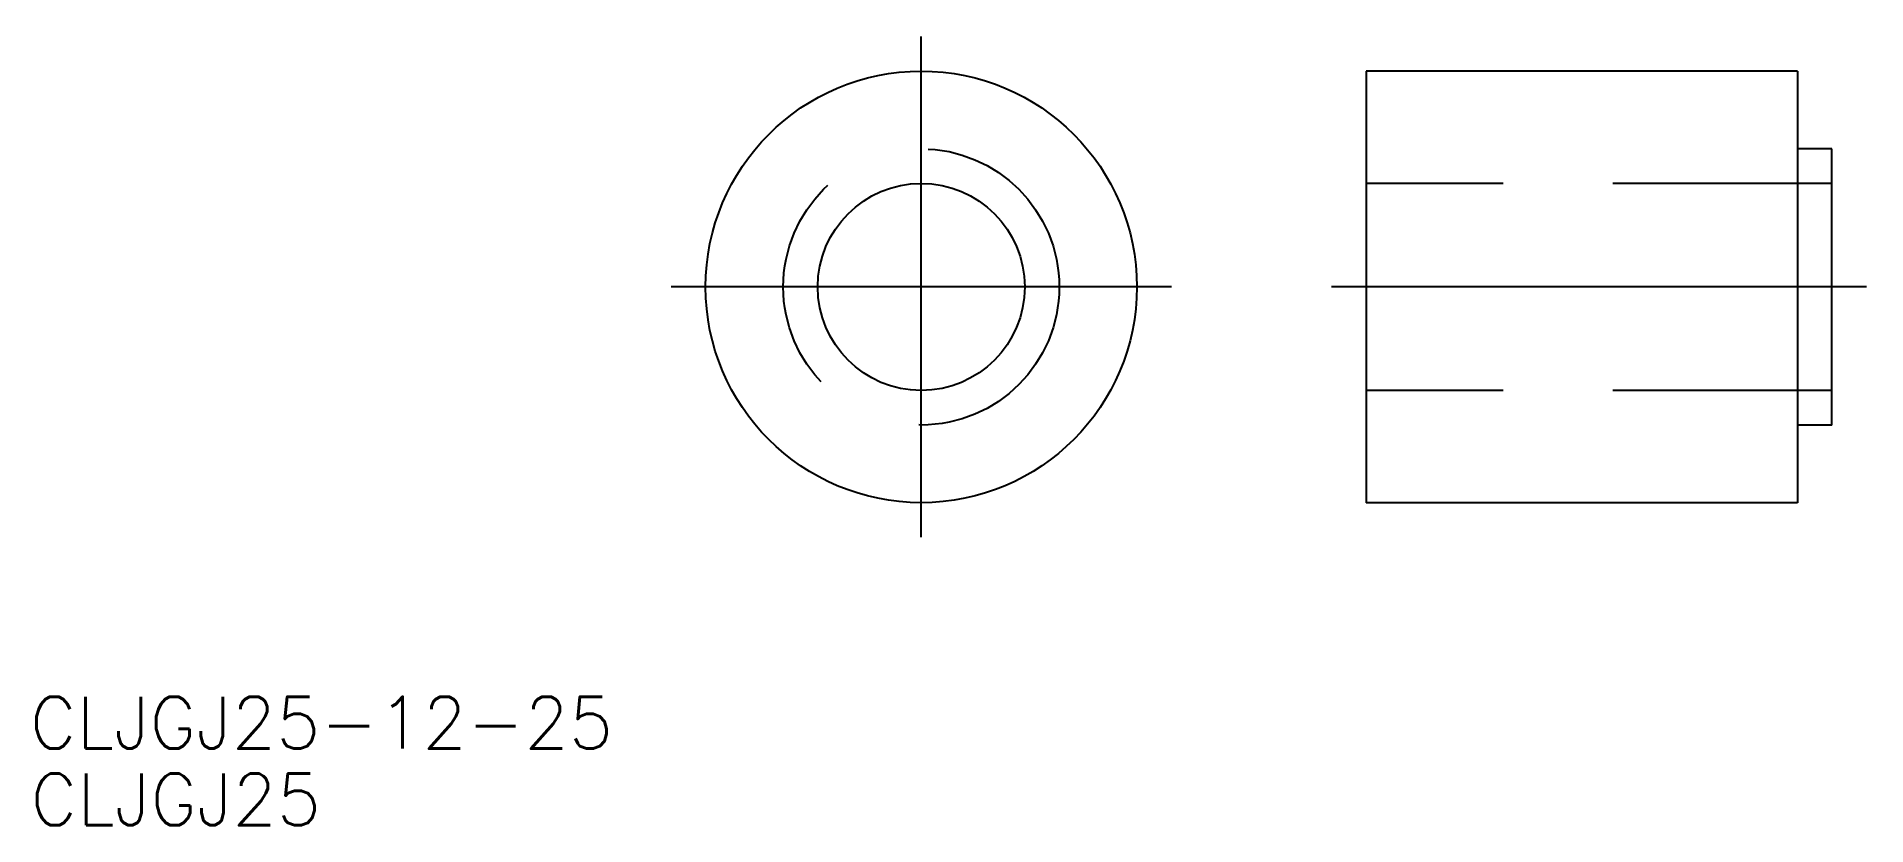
# Model space of a CAD drawing. Extents: x -51 to 55, y -31 to 14.
import ezdxf

# ---------------------------------------------------------------- set-up
doc = ezdxf.new("R2010")
doc.units = 0
doc.linetypes.add('CENTER', pattern=[50.8, 31.75, -6.35, 6.35, -6.35])
doc.linetypes.add('DASHED', pattern=[19.05, 12.7, -6.35])
doc.layers.get('0').update_dxf_attribs({"linetype": 'CONTINUOUS'})
doc.layers.add('CENTER', color=1, linetype='CENTER')
doc.styles.get("Standard").update_dxf_attribs({"font": 'txt.shx', "height": 3, "bigfont": 'bigfont.shx'})

msp = doc.modelspace()

# ---------------------------------------------------------------- linework, layer by layer
at = {"color": 7, "linetype": 'CONTINUOUS'}
for p, q in [((50.79, 12.5), (25.79, 12.5)), ((25.79, 12.5), (25.79, -12.5)), ((50.79, 12.5), (50.79, -12.5)), ((52.79, 8), (50.79, 8)), ((52.79, -8), (52.79, 8)), ((52.79, -8), (50.79, -8)), ((50.79, -12.5), (25.79, -12.5))]:
    msp.add_line(p, q, dxfattribs=at)
at = {"color": 3, "linetype": 'DASHED'}
for p, q in [((52.79, 6), (25.79, 6)), ((52.79, -6), (25.79, -6))]:
    msp.add_line(p, q, dxfattribs=at)
at = {"color": 7, "linetype": 'CONTINUOUS'}
for radius in [12.5, 6]:
    msp.add_circle((0, 0), radius, dxfattribs=at)
at = {"color": 3, "linetype": 'DASHED'}
msp.add_circle((0, 0), 8, dxfattribs=at)
at = {"layer": 'CENTER', "color": 1, "linetype": 'CENTER'}
for p, q in [((0, -14.5), (0, 14.5)), ((14.5, 0), (-14.5, 0)), ((54.79, 0), (23.79, 0))]:
    msp.add_line(p, q, dxfattribs=at)

# ---------------------------------------------------------------- texts
at = {"color": 7, "linetype": 'CONTINUOUS'}
for s, p in [('CLJGJ25-12-25', (-51.67, -26.74)), ('CLJGJ25', (-51.63, -31.19))]:
    msp.add_text(s, height=3, dxfattribs=at).set_placement(p)

doc.saveas('drawing.dxf')
